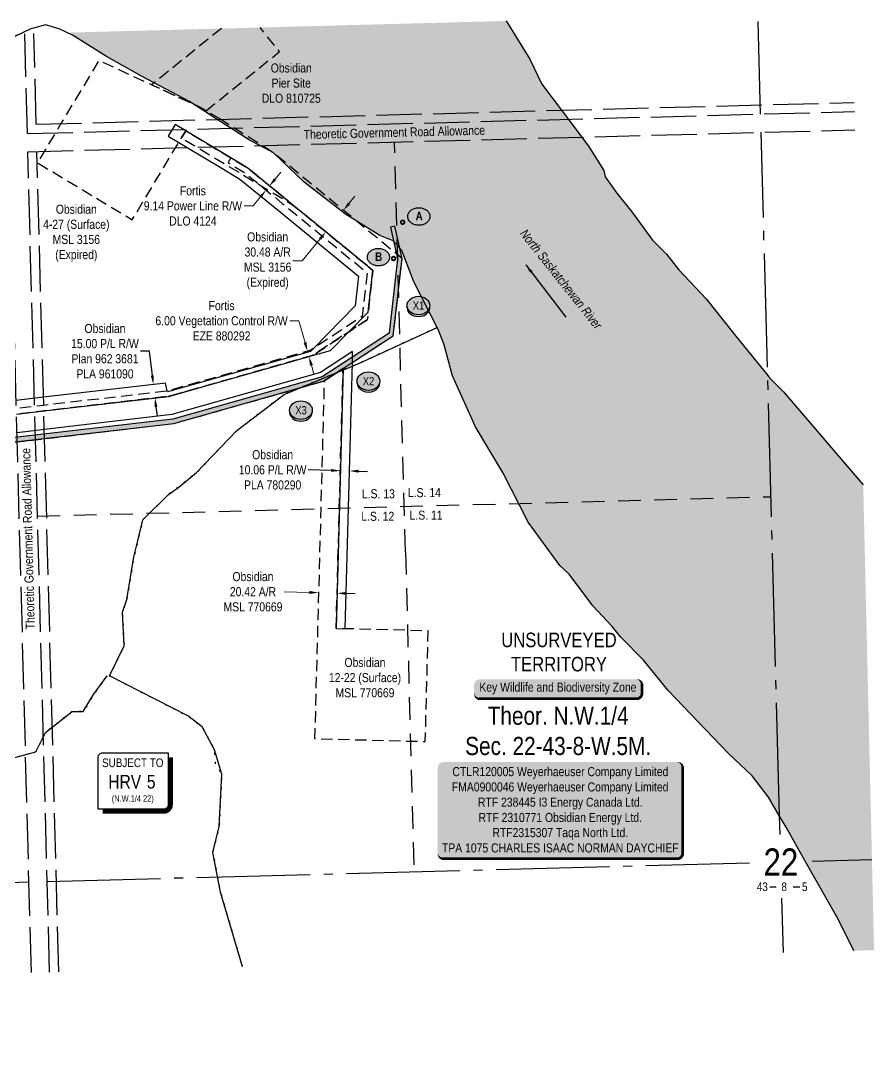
# Model space of a CAD drawing. Extents: x 624075 to 630566, y 5837004 to 5843820.
# Drawn here: x 629043 to 629983, y 5842666 to 5843820 of the extents above; entities that cross this region are included whole.
import ezdxf
from ezdxf.enums import TextEntityAlignment as Align

# ---------------------------------------------------------------- set-up
doc = ezdxf.new("R2010")
doc.units = 0
doc.header["$LTSCALE"] = 5
doc.header["$PDSIZE"] = 0.5
for name, pattern in [('foc-ACCESSROAD', [3.75, 2.5, -1.25]), ('foc-FLOWLINE', [3.75, 2.5, -1.25]), ('foc-LSD', [8, 5, -3]), ('foc-QUARTERLINE', [33, 25, -3, 2, -3]), ('foc-UNSURVEYED', [12.5, 10, -2.5]), ('foc-WHEELTRACKS', [2, 0.4, -1.6])]:
    doc.linetypes.add(name, pattern=pattern)
doc.layers.get('Defpoints').update_dxf_attribs({"color": 9})
for name, color, linetype in [('10', 1, 'Continuous'), ('9', 3, 'Continuous'), ('AS-SURFACE IMPACT', 7, 'Continuous'), ('AS-WILDLIFE-BLOCK', 131, 'Continuous'), ('C-RW', 13, 'Continuous'), ('C-SYMBOL', 7, 'Continuous'), ('C-WS', 13, 'foc-ACCESSROAD'), ('CG-NOTES', 7, 'Continuous'), ('CTW', 7, 'Continuous'), ('F-EZE', 190, 'foc-FLOWLINE'), ('L-QSEC', 8, 'foc-QUARTERLINE'), ('L-ROAD-T', 7, 'Continuous'), ('L-SECLBL', 7, 'Continuous'), ('L-SECTION-LSD', 7, 'foc-LSD'), ('L-UNS-T', 3, 'Continuous'), ('L-USEC', 7, 'foc-UNSURVEYED'), ('P-CROSSINGS', 250, 'Continuous'), ('P-TEMP-H', 41, 'Continuous'), ('P-TEMP_WORKSPACE', 46, 'Continuous'), ('T-WATER', 160, 'Continuous'), ('T-WATER-H', 133, 'Continuous'), ('T-WATER-P3', 160, 'foc-WHEELTRACKS'), ('T-WATER-T', 170, 'Continuous')]:
    doc.layers.add(name, color=color, linetype=linetype)
doc.layers.add('C-AR-T', color=13, linetype='Continuous', lineweight=9)
doc.layers.add('F-EZE-T', color=190, linetype='Continuous', lineweight=9)
doc.styles.add('100L', font='ARIALN.TTF', dxfattribs={"height": 11})
doc.styles.add('175L', font='ARIALN.TTF', dxfattribs={"height": 20})
doc.styles.add('80', font='ARIALN.TTF', dxfattribs={"height": 10})
doc.styles.add('80CG', font='ARIALN.TTF', dxfattribs={"height": 10})
doc.styles.add('80L', font='ARIALN.TTF', dxfattribs={"height": 10})
doc.styles.add('BOLD', font='ARIALNB.TTF')
doc.styles.add('Crossing', font='ARIALN.TTF', dxfattribs={"height": 10})
doc.styles.add('foc-LtypeFont', font='ARIALN.TTF', dxfattribs={"height": 7.35})
doc.styles.add('HRV', font='ARIALN.TTF', dxfattribs={"height": 3})
doc.styles.add('SIMPLEX', font='ARIALN.TTF')
doc.linetypes.add('foc-TOPO-flowdirection-NOLINE', pattern='A,0,[">",foc-LtypeFont,S=0.3,R=0,X=0,Y=-0.945],-20,[">",foc-LtypeFont,S=0.3,R=0,X=0,Y=-0.945],0', length=20)
doc.dimstyles.new('Compass 5 000', dxfattribs={"dimscale": 5, "dimtxt": 9, "dimasz": 2, "dimexe": 0.2, "dimexo": 0.0625, "dimgap": 0.5, "dimtad": 0, "dimtih": 1, "dimtoh": 1, "dimzin": 0, "dimdsep": 46, "dimtxsty": '80CG', "dimcen": 0.1, "dimse1": 1, "dimse2": 1, "dimclrd": 256, "dimclrt": 256, "dimaunit": 1, "dimadec": 4, "dimazin": 0, "dimtfac": 0.06, "dimtofl": 0, "dimtmove": 0, "dimatfit": 1, "dimfxl": 0.2, "dimtolj": 1, "dimtzin": 0, "dimlwd": -1, "dimarcsym": 0})

# ---------------------------------------------------------------- blocks, each defined once
blk = doc.blocks.new('*D151')
at = {"layer": 'C-RW', "transparency": 16777216}
for p, q in [((629385.3, 5843325.1), (629359.8, 5843325.8)), ((629415.3, 5843324.3), (629425.3, 5843324.1))]:
    blk.add_line(p, q, dxfattribs=at)
for points in [[(629385.3, 5843326.8), (629385.2, 5843323.5), (629395.3, 5843324.9)], [(629415.4, 5843326), (629415.3, 5843322.7), (629405.3, 5843324.6)]]:
    blk.add_solid(points, dxfattribs=at)
at = {"layer": 'Defpoints', "color": 0, "transparency": 16777216}
for p in [(629405.3, 5843324.6), (629395, 5843313.9), (629405, 5843313.6)]:
    blk.add_point(p, dxfattribs=at)
at = {"layer": 'C-RW', "transparency": 16777216, "insert": (629320.7, 5843325.8), "char_height": 10, "attachment_point": 5, "style": '80CG'}
blk.add_mtext('\\A1;Obsidian\\P10.06 P/L R/W\\PPLA 780290', dxfattribs=at)
blk = doc.blocks.new('*D153')
at = {"layer": 'C-RW', "transparency": 16777216}
for p, q in [((629184.9, 5843456.5), (629174.9, 5843456.5)), ((629188.1, 5843429.8), (629184.9, 5843456.5)), ((629192.1, 5843395.1), (629193.3, 5843385.2))]:
    blk.add_line(p, q, dxfattribs=at)
for points in [[(629189.7, 5843430), (629186.4, 5843429.6), (629189.2, 5843419.9)], [(629193.8, 5843395.3), (629190.5, 5843394.9), (629191, 5843405)]]:
    blk.add_solid(points, dxfattribs=at)
at = {"layer": 'Defpoints', "color": 0, "transparency": 16777216}
for p in [(629189.2, 5843419.9), (629169.3, 5843417.6), (629171.1, 5843402.7)]:
    blk.add_point(p, dxfattribs=at)
at = {"layer": 'C-RW', "transparency": 16777216, "insert": (629135.9, 5843456.5), "char_height": 10, "attachment_point": 5, "style": '80CG'}
blk.add_mtext('\\A1;Obsidian\\P15.00 P/L R/W\\PPlan 962 3681\\PPLA 961090', dxfattribs=at)
blk = doc.blocks.new('L-SECLBL')
at = {"layer": '9', "color": 7}
for p, q in [((-5.1, -27.8), (-12.3, -27.8)), ((20.7, -27.8), (13.5, -27.8))]:
    blk.add_line(p, q, dxfattribs=at)
at = {"layer": '10', "color": 2, "style": 'SIMPLEX'}
blk.add_attdef('SEC', text='', height=30, dxfattribs=at).set_placement((0, 0), align=Align.MIDDLE)
at = {"layer": '10', "color": 5, "style": '80L'}
blk.add_attdef('TWP', text='', height=9.5, dxfattribs=at).set_placement((-14.4, -27.4), align=Align.MIDDLE_RIGHT)
blk.add_attdef('RGE', text='', height=9.5, dxfattribs=at).set_placement((3.6, -27.4), align=Align.MIDDLE_CENTER)
blk.add_attdef('MER', text='', height=9.5, dxfattribs=at).set_placement((23.2, -27.4), align=Align.MIDDLE_LEFT)
blk = doc.blocks.new('*D163')
at = {"layer": 'C-AR-T', "transparency": 16777216}
for p, q in [((629361.3, 5843190.7), (629333.3, 5843191.5)), ((629401.7, 5843189.7), (629411.7, 5843189.4))]:
    blk.add_line(p, q, dxfattribs=at)
for points in [[(629361.3, 5843192.4), (629361.2, 5843189.1), (629371.3, 5843190.5)], [(629401.7, 5843191.3), (629401.6, 5843188), (629391.7, 5843189.9)]]:
    blk.add_solid(points, dxfattribs=at)
at = {"layer": 'Defpoints', "color": 0, "transparency": 16777216}
for p in [(629372.3, 5843230.2), (629392.7, 5843229.7), (629391.7, 5843189.9)]:
    blk.add_point(p, dxfattribs=at)
at = {"layer": 'C-AR-T', "transparency": 16777216, "insert": (629299, 5843191.5), "char_height": 10, "attachment_point": 5, "style": '80CG'}
blk.add_mtext('\\A1;Obsidian \\P20.42 A/R \\PMSL 770669', dxfattribs=at)
blk = doc.blocks.new('*D164')
at = {"layer": 'C-AR-T', "transparency": 16777216}
for p, q in [((629405, 5843619.5), (629411.4, 5843627.2)), ((629373, 5843580.2), (629353.1, 5843556)), ((629353.1, 5843556), (629343.1, 5843556))]:
    blk.add_line(p, q, dxfattribs=at)
for points in [[(629403.8, 5843620.6), (629406.3, 5843618.4), (629398.7, 5843611.8)], [(629371.7, 5843581.3), (629374.2, 5843579.2), (629379.3, 5843588)]]:
    blk.add_solid(points, dxfattribs=at)
at = {"layer": 'Defpoints', "color": 0, "transparency": 16777216}
for p in [(629387.9, 5843620.6), (629368.5, 5843596.8), (629379.3, 5843588)]:
    blk.add_point(p, dxfattribs=at)
at = {"layer": 'C-AR-T', "transparency": 16777216, "insert": (629315.2, 5843556), "char_height": 10, "attachment_point": 5, "style": '80CG'}
blk.add_mtext('\\A1;Obsidian \\P30.48 A/R \\PMSL 3156\\P(Expired)', dxfattribs=at)
blk = doc.blocks.new('*D183')
at = {"layer": 'Defpoints', "color": 0, "transparency": 16777216}
for p in [(629287, 5843655.7), (629290.5, 5843659.9), (629313.5, 5843634.1)]:
    blk.add_point(p, dxfattribs=at)
at = {"layer": 'F-EZE-T', "transparency": 16777216}
for p, q in [((629323.3, 5843646.1), (629329.6, 5843653.8)), ((629299.2, 5843616.6), (629289.2, 5843616.6)), ((629307.1, 5843626.3), (629299.2, 5843616.6))]:
    blk.add_line(p, q, dxfattribs=at)
for points in [[(629322, 5843647.1), (629324.6, 5843645), (629317, 5843638.3)], [(629305.9, 5843627.4), (629308.4, 5843625.3), (629313.5, 5843634.1)]]:
    blk.add_solid(points, dxfattribs=at)
at = {"layer": 'F-EZE-T', "transparency": 16777216, "insert": (629232.8, 5843616.6), "char_height": 10, "attachment_point": 5, "style": '80CG'}
blk.add_mtext('\\A1;Fortis\\P9.14 Power Line R/W\\PDLO 4124', dxfattribs=at)
blk = doc.blocks.new('*D197')
at = {"layer": 'Defpoints', "color": 0, "transparency": 16777216}
for p in [(629359.1, 5843456.5), (629319.3, 5843445.2), (629321, 5843439.4)]:
    blk.add_point(p, dxfattribs=at)
at = {"layer": 'F-EZE-T', "transparency": 16777216}
for p, q in [((629349.6, 5843490), (629339.6, 5843490)), ((629356.4, 5843466.1), (629349.6, 5843490)), ((629363.4, 5843441.1), (629366.2, 5843431.4))]:
    blk.add_line(p, q, dxfattribs=at)
for points in [[(629358, 5843466.5), (629354.8, 5843465.6), (629359.1, 5843456.5)], [(629365.1, 5843441.5), (629361.8, 5843440.6), (629360.7, 5843450.7)]]:
    blk.add_solid(points, dxfattribs=at)
at = {"layer": 'F-EZE-T', "transparency": 16777216, "insert": (629264.4, 5843490), "char_height": 10, "attachment_point": 5, "style": '80CG'}
blk.add_mtext('\\A1;Fortis\\P6.00 Vegetation Control R/W\\PEZE 880292', dxfattribs=at)
blk = doc.blocks.new('HRV')
blk.add_lwpolyline([(-35.1, 31.6), (37.2, 31.6), (37.2, -25.5, -0.414214), (32.2, -30.5), (-40.1, -30.5), (-40.1, 26.6, -0.414214)], format="xyb", close=True)
at = {"const_width": 5, "flags": 128}
blk.add_lwpolyline([(-35.1, -33), (32.2, -33, 0.414214), (39.7, -25.5), (39.7, 26.6)], format="xyb", dxfattribs=at)
at = {"style": '80L'}
blk.add_text('SUBJECT TO', height=9.5, dxfattribs=at).set_placement((-2, 13.1), align=Align.BOTTOM_CENTER)
blk.add_attdef('(N.W.1/4 00)', text='', height=7.12, dxfattribs=at).set_placement((-2, -24.4), align=Align.BOTTOM_CENTER)
at = {"layer": 'CTW', "color": 3, "style": 'HRV'}
blk.add_text('HRV', height=15, dxfattribs=at).set_placement((-10.9, -0.2), align=Align.MIDDLE_CENTER)
blk.add_attdef('0', text='', height=15, dxfattribs=at).set_placement((18.3, -0.2), align=Align.MIDDLE_CENTER)
blk = doc.blocks.new('*U199')
h = blk.add_hatch(color=255)
edge = h.paths.add_edge_path()
edge.add_line((-86.5, -11.5), (86.5, -11.5))
edge.add_arc((86.5, -5.5), 6, 270, 360)
edge.add_line((92.5, -5.5), (92.5, 4))
edge.add_arc((86.5, 4), 6, 0, 90)
edge.add_line((86.5, 10), (-86.5, 10))
edge.add_arc((-86.5, 4), 6, 90, 180)
edge.add_line((-92.5, 4), (-92.5, -5.5))
edge.add_arc((-86.5, -5.5), 6, 180, 270)
at = {"color": 131, "flags": 128}
blk.add_lwpolyline([(-86.5, -11.5, 3, 3, 0), (86.5, -11.5, 3, 3, 0.414214), (92.5, -5.5, 3, 3, 0), (92.5, 4, 3, 0, 0.414214), (86.5, 10, 0, 0, 0), (-86.5, 10, 0, 0, 0.414214), (-92.5, 4, 0, 0, 0), (-92.5, -5.5, 0, 3, 0.414214)], format="xyseb", close=True, dxfattribs=at)
at = {"color": 131, "style": '80'}
blk.add_attdef('ENTER_TEXT_001', (-36, -5), '', height=10, dxfattribs=at)
blk = doc.blocks.new('AA')
at = {"const_width": 4}
blk.add_lwpolyline([(-1, 0, 1), (1, 0, 1)], format="xyb", close=True, dxfattribs=at)
blk.add_circle((0, 0), 2)
blk = doc.blocks.new('Route_Letters')
h = blk.add_hatch(color=255)
h.dxf.hatch_style = 1
edge = h.paths.add_edge_path()
edge.add_ellipse((-0.1, 0.5), major_axis=(-12, 0), ratio=0.789318, start_angle=0, end_angle=360)
at = {"color": 5}
blk.add_open_spline([(-12.3, 0.5), (-12.3, -0.3), (-12.2, -1), (-11.7, -2.8), (-11.1, -3.9), (-9.6, -5.8), (-8.5, -6.7), (-6.2, -8), (-4.9, -8.5), (-2.1, -9.2), (-0.7, -9.3), (2.2, -9.1), (3.6, -8.8), (6.3, -7.9), (7.5, -7.2), (9.5, -5.6), (10.4, -4.6), (11.6, -2.5), (12, -1.4), (12.2, 0.9), (12, 2.1), (11.2, 4.3), (10.5, 5.4), (8.8, 7.2), (7.7, 8), (5.3, 9.2), (3.9, 9.7), (1.1, 10.2), (-0.4, 10.2), (-3.2, 9.9), (-4.6, 9.6), (-7.2, 8.5), (-8.3, 7.7), (-10.2, 6), (-11, 5), (-12, 2.9), (-12.3, 1.7), (-12.3, 0.5), (-12.3, 0.5), (-12.3, 0.5)], degree=3, knots=[0, 0, 0, 0, 0.219529, 0.219529, 0.575727, 0.575727, 0.931924, 0.931924, 1.288121, 1.288121, 1.644318, 1.644318, 2.000515, 2.000515, 2.356712, 2.356712, 2.712909, 2.712909, 3.069107, 3.069107, 3.425304, 3.425304, 3.781501, 3.781501, 4.137698, 4.137698, 4.493895, 4.493895, 4.850092, 4.850092, 5.20629, 5.20629, 5.562487, 5.562487, 5.918684, 5.918684, 6.274881, 6.274881, 6.283185, 6.283185, 6.283185, 6.283185], dxfattribs=at)
at = {"color": 14, "style": 'BOLD'}
blk.add_attdef('A', text='', height=9.5, dxfattribs=at).set_placement((0.2, 1), align=Align.MIDDLE)
blk = doc.blocks.new('*U211')
h = blk.add_hatch(color=255)
edge = h.paths.add_edge_path()
edge.add_line((-129, -54), (129, -54))
edge.add_arc((129, -48), 6, 270, 360)
edge.add_line((135, -48), (135, 46.5))
edge.add_arc((129, 46.5), 6, 0, 90)
edge.add_line((129, 52.5), (-129, 52.5))
edge.add_arc((-129, 46.5), 6, 90, 180)
edge.add_line((-135, 46.5), (-135, -48))
edge.add_arc((-129, -48), 6, 180, 270)
at = {"color": 44, "flags": 128}
blk.add_lwpolyline([(-129, -54, 3, 3, 0), (129, -54, 3, 3, 0.414214), (135, -48, 3, 3, 0), (135, 46.5, 3, 0, 0.414214), (129, 52.5, 0, 0, 0), (-129, 52.5, 0, 0, 0.414214), (-135, 46.5, 0, 0, 0), (-135, -48, 0, 3, 0.414214)], format="xyseb", close=True, dxfattribs=at)
at = {"color": 44, "style": '80'}
blk.add_attdef('ENTER_TEXT_001', (-36, -5), '', height=10, dxfattribs=at)
blk = doc.blocks.new('xing2')
h = blk.add_hatch(color=50)
h.dxf.hatch_style = 1
edge = h.paths.add_edge_path()
edge.add_ellipse((0, 0), major_axis=(-12.5, 0), ratio=0.816297, start_angle=0, end_angle=360)
h = blk.add_hatch(color=250)
h.dxf.hatch_style = 1
edge = h.paths.add_edge_path()
edge.add_ellipse((0, -2), major_axis=(-12.5, 0), ratio=0.816297, start_angle=0, end_angle=180)
edge.add_line((12.5, -2), (12.5, 0))
edge.add_ellipse((0, 0), major_axis=(-12.5, 0), ratio=0.816297, start_angle=0, end_angle=180, ccw=False)
edge.add_line((-12.5, 0), (-12.5, -2))
at = {"color": 250}
blk.add_ellipse((0, 0), major_axis=(-12.5, 0), ratio=0.816297, dxfattribs=at)
blk.add_ellipse((0, -2), major_axis=(-12.5, 0), ratio=0.816297, start_param=0, end_param=3.141593, dxfattribs=at)
at = {"color": 250, "style": 'Crossing'}
blk.add_attdef('CROSSING', text='', height=9, dxfattribs=at).set_placement((0.1, 0), align=Align.MIDDLE_CENTER)
at = {"color": 250, "style": 'Crossing', "flags": 1}
for tag, p in [('OWNER', (0.1, -12.5)), ('DESCRIPTION', (0.1, -25.8)), ('LOCATION', (0.1, -39.3)), ('DWG_REF', (0.1, -52.8))]:
    blk.add_attdef(tag, text='', height=9, dxfattribs=at).set_placement(p, align=Align.MIDDLE_CENTER)

msp = doc.modelspace()

# ---------------------------------------------------------------- hatches: boundary and pattern name
at = {"layer": 'P-TEMP-H'}
h = msp.add_hatch(color=256, dxfattribs=at)
h.dxf.hatch_style = 1
h.paths.add_polyline_path([(626146.972, 5837443.751), (626146.972, 5837438.753), (626166.965, 5837438.753), (626224.004, 5837431.653), (626243.169, 5837585.622), (626233.959, 5837949.053), (626231.8, 5838034.23), (626231.637, 5838044.604), (626217.476, 5838047.906), (626192.914, 5838053.632), (626168.224, 5838059.389), (626148.846, 5838064.598), (626126.735, 5838070.541), (626120.02, 5838073.358), (626066.392, 5838095.862), (626034.974, 5838117.397), (626016.465, 5838143.526), (626006.745, 5838177.961), (626001.353, 5838249.593), (625977.662, 5838378.714), (625947.35, 5838459.403), (625904.912, 5838538.206), (625897.192, 5838552.542), (625873.592, 5838582.481), (625863.508, 5838595.275), (625834.479, 5838617.974), (625827.535, 5838623.403), (625820.979, 5838625.255), (625789.861, 5838634.045), (625788.714, 5838634.369), (625756.415, 5838643.492), (625740.16, 5838648.083), (625710.207, 5838671.474), (625705.365, 5838696.723), (625702.97, 5838732.53), (625698.478, 5838799.717), (625692.894, 5838854.433), (625685.696, 5838889.503), (625669.945, 5838919.941), (625615.201, 5838963.715), (625535.375, 5839015.448), (625523.932, 5839030.241), (625499.608, 5839095.12), (625469.377, 5839178.902), (625441.079, 5839232.735), (625434.25, 5839245.727), (625426.315, 5839265.348), (625424.704, 5839269.331), (625413.136, 5839297.937), (625412.539, 5839299.411), (625224.707, 5839504.989), (625132.612, 5839605.789), (625122.618, 5839616.727), (625068.186, 5839676.304), (625054.684, 5839691.083), (625031.923, 5839715.997), (624532.487, 5840262.62), (624506.503, 5840291.058), (624434.39, 5840369.985), (624424.273, 5840381.058), (624365.831, 5840445.021), (624352.844, 5840459.231), (624392.625, 5840495.53), (624409.07, 5840512.876), (624501.284, 5840555.496), (624522.002, 5840577.34), (624812.151, 5840884.072), (624815.187, 5840926.185), (624808.861, 5841137.063), (624807.821, 5841174.517), (625068.366, 5841405.676), (625067.508, 5841404.923), (625187.406, 5841511.282), (625331.524, 5841639.139), (625678.972, 5841947.4), (625954.053, 5842191.456), (626028.823, 5842257.79), (626289.176, 5842488.777), (626597.923, 5842762.709), (626601.125, 5842765.55), (626871.997, 5843005.873), (627013.797, 5843131.681), (627394.954, 5843469.852), (627476.425, 5843542.136), (627579.461, 5843629.016), (627595.899, 5843609.521), (627807.119, 5843368.502), (627912.819, 5843406.904), (627967.027, 5843414.89), (628230.311, 5843232.542), (628315.153, 5843173.781), (628393.275, 5843122.374), (628460.671, 5843078.024), (628653.288, 5843395.538), (628765.077, 5843342.231), (628887.206, 5843339.246), (629211.708, 5843376.773), (629377.481, 5843423.741), (629453.63, 5843473.599), (629463.418, 5843558.632), (629455.324, 5843594.326), (629450.449, 5843593.221), (629458.355, 5843558.357), (629448.933, 5843476.497), (629375.383, 5843428.342), (629210.734, 5843381.692), (628886.979, 5843344.252), (628766.266, 5843347.201), (628651.36, 5843401.995), (628459.087, 5843085.049), (628396.049, 5843126.532), (628317.95, 5843177.924), (628233.157, 5843236.651), (627968.251, 5843420.123), (627911.589, 5843411.774), (627808.625, 5843374.367), (627599.69, 5843612.78), (627580.109, 5843636.002), (627473.155, 5843545.916), (627391.636, 5843473.591), (627010.48, 5843135.42), (626868.68, 5843009.612), (626598.043, 5842769.497), (626285.859, 5842492.516), (626025.506, 5842261.529), (625950.736, 5842195.195), (625675.655, 5841951.138), (625328.207, 5841642.878), (625196.525, 5841526.047), (625103.713, 5841443.718), (625099.206, 5841439.719), (625091.65, 5841433.016), (625087.931, 5841429.729), (625080.041, 5841422.752), (625076.282, 5841419.429), (625065.049, 5841409.415), (624802.76, 5841176.709), (624803.865, 5841136.919), (624810.183, 5840926.29), (624807.294, 5840886.21), (624518.371, 5840580.774), (624498.317, 5840559.631), (624406.101, 5840517.01), (624389.256, 5840499.222), (624345.782, 5840459.554), (624362.141, 5840441.649), (624420.583, 5840377.686), (624430.7, 5840366.614), (624502.813, 5840287.687), (624528.797, 5840259.248), (625028.233, 5839712.625), (625050.994, 5839687.711), (625064.496, 5839672.932), (625118.928, 5839613.356), (625128.922, 5839602.417), (625221.017, 5839501.617), (625408.243, 5839296.704), (625408.502, 5839296.063), (625420.071, 5839267.457), (625421.682, 5839263.474), (625429.71, 5839243.622), (625436.655, 5839230.41), (625464.793, 5839176.881), (625494.917, 5839093.394), (625519.517, 5839027.78), (625531.942, 5839011.716), (625612.274, 5838959.655), (625665.994, 5838916.701), (625680.939, 5838887.821), (625687.947, 5838853.675), (625693.496, 5838799.297), (625697.983, 5838732.196), (625700.398, 5838696.083), (625705.652, 5838668.69), (625737.857, 5838643.539), (625755.056, 5838638.682), (625787.355, 5838629.559), (625788.502, 5838629.235), (625819.621, 5838620.445), (625825.231, 5838618.86), (625831.401, 5838614.037), (625859.955, 5838591.709), (625869.667, 5838579.387), (625892.997, 5838549.789), (625900.511, 5838535.836), (625942.789, 5838457.33), (625972.827, 5838377.374), (625996.389, 5838248.953), (626001.799, 5838177.086), (626011.889, 5838141.339), (626031.411, 5838113.78), (626063.988, 5838091.451), (626118.086, 5838068.75), (626125.112, 5838065.802), (626147.549, 5838059.771), (626167.007, 5838054.541), (626191.779, 5838048.765), (626216.342, 5838043.038), (626226.701, 5838040.623), (626226.803, 5838034.128), (626228.962, 5837948.926), (626238.163, 5837585.869), (626219.661, 5837437.23), (626167.274, 5837443.751)])
at = {"layer": 'T-WATER-H'}
h = msp.add_hatch(color=256, dxfattribs=at)
h.dxf.hatch_style = 1
h.paths.add_polyline_path([(629042.674, 5843806.17), (628940.459, 5843803.454), (628957.226, 5843796.41), (628994.965, 5843790.67), (629012.772, 5843792.088), (629027.502, 5843799.023)])
h.paths.add_polyline_path([(629578.214, 5843820.399), (629094.077, 5843807.536), (629100.001, 5843804.693), (629137.653, 5843781.336), (629176.078, 5843759.475), (629229.221, 5843731.583), (629259.695, 5843711.933), (629295.099, 5843689.106), (629306.579, 5843683.014), (629321.526, 5843675.074), (629355.453, 5843642.671), (629400.909, 5843607.528), (629438.983, 5843583.984), (629453.509, 5843578.139), (629463.011, 5843567.604), (629476.351, 5843532.853), (629503.206, 5843480.371), (629509.43, 5843464.558), (629518.812, 5843429.557), (629544.244, 5843373.062), (629574.886, 5843322.097), (629602.29, 5843268.187), (629637.061, 5843220.529), (629647.339, 5843210.778), (629673.744, 5843176.176), (629694.822, 5843153.046), (629704.503, 5843141.406), (629729.307, 5843116.082), (629756.434, 5843082.728), (629822.633, 5843013.643), (629849.141, 5842988.732), (629867.098, 5842965.348), (629879.463, 5842944.261), (629886.494, 5842932.271), (629907.743, 5842894.606), (629943.856, 5842830.597), (629961.279, 5842796.029), (629983.48, 5842796.619), (629971.547, 5843309.349), (629883.573, 5843411.651), (629868.231, 5843427.329), (629866.249, 5843429.766), (629831.049, 5843473.037), (629798.478, 5843514.149), (629768.445, 5843546.061), (629754.924, 5843563.4), (629739.407, 5843578.893), (629716.38, 5843610.179), (629700.03, 5843630.514), (629687.306, 5843648.589), (629685.719, 5843655.622), (629669.602, 5843681.427), (629661.323, 5843692.443), (629639.098, 5843722.016), (629617.459, 5843750.807), (629604.197, 5843778.371)])

# ---------------------------------------------------------------- linework, layer by layer
at = {"layer": 'C-RW', "flags": 128}
for points in [[(629364.683, 5843451.803), (629384.551, 5843457.432), (629404.712, 5843478.012), (629425.944, 5843499.684), (629431.225, 5843545.568), (629408.069, 5843564.493), (629363.814, 5843600.662), (629342.629, 5843617.976), (629293.281, 5843658.307), (629274.636, 5843669.513), (629254.442, 5843681.646), (629224.906, 5843699.404), (629213.391, 5843706.325), (629205.67, 5843693.478), (629217.185, 5843686.557), (629226.579, 5843680.907), (629264.51, 5843658.11), (629284.632, 5843646.017), (629326.997, 5843611.393), (629415.399, 5843539.145), (629411.641, 5843506.502), (629365.79, 5843459.701), (629362.548, 5843456.392), (629204.746, 5843411.682), (629204.548, 5843412.675), (629202.641, 5843421.501), (629068.129, 5843405.82), (629038.059, 5843402.314)], [(629408.521, 5843444.064), (629408.846, 5843456.303), (629373.257, 5843433.002), (629209.742, 5843386.674), (629069.073, 5843370.274), (629039.003, 5843366.768)], [(629038.458, 5843387.271), (629068.529, 5843390.777), (629205.749, 5843406.774), (629364.683, 5843451.803)], [(629039.271, 5843356.671), (629069.341, 5843360.177), (629211.708, 5843376.773), (629377.481, 5843423.741), (629398.277, 5843437.357), (629390.646, 5843151.074), (629400.704, 5843150.808), (629408.521, 5843444.064)]]:
    msp.add_lwpolyline(points, dxfattribs=at)
at = {"layer": 'C-WS', "flags": 128}
for points in [[(629247.413, 5843721.446), (629328.314, 5843786.627), (629306.912, 5843813.191)], [(629264.218, 5843812.056), (629187.245, 5843750.038), (629240.611, 5843725.535), (629247.413, 5843721.446)], [(629263.059, 5843712.039), (629247.413, 5843721.446), (629240.611, 5843725.535), (629187.245, 5843750.038), (629129.104, 5843776.735), (629087.42, 5843707.382), (629068.996, 5843676.729), (629061.473, 5843664.212), (629165.995, 5843601.389), (629213.584, 5843680.562), (629217.185, 5843686.557), (629220.194, 5843691.565), (629224.906, 5843699.404), (629254.442, 5843681.646), (629274.636, 5843669.513), (629293.281, 5843658.307), (629342.629, 5843617.976), (629363.814, 5843600.662), (629408.069, 5843564.493), (629431.225, 5843545.568), (629425.944, 5843499.684), (629424.976, 5843491.28), (629404.712, 5843478.012), (629364.683, 5843451.803), (629205.749, 5843406.774), (629068.529, 5843390.777), (629038.458, 5843387.271), (628887.951, 5843369.725), (628772.327, 5843372.549), (628657.817, 5843427.115), (628650.973, 5843430.418), (628641.522, 5843434.925), (628636.58, 5843426.779), (628632.888, 5843420.692), (628509.38, 5843217.095), (628465.749, 5843145.171), (628465.06, 5843144.034), (628460.824, 5843137.051), (628452.927, 5843124.033), (628472.48, 5843124.575), (628477.224, 5843124.707), (628484.675, 5843124.915), (628489.193, 5843125.04), (628502.705, 5843147.314), (628542.246, 5843123.327), (628573.871, 5843175.46), (628534.331, 5843199.446), (628653.288, 5843395.538), (628765.077, 5843342.231), (628887.206, 5843339.246), (628891.481, 5843339.442), (629039.271, 5843356.671), (629069.341, 5843360.177), (629211.708, 5843376.773), (629377.481, 5843423.741), (629398.277, 5843437.357), (629408.521, 5843444.064), (629453.63, 5843473.599), (629463.418, 5843558.632), (629321.526, 5843675.074), (629263.059, 5843712.039)], [(629293.281, 5843658.307), (629274.636, 5843669.513), (629254.443, 5843681.646), (629224.906, 5843699.404), (629220.195, 5843691.565), (629237.441, 5843681.194), (629306.781, 5843639.522), (629342.629, 5843617.976), (629293.281, 5843658.307)], [(629390.646, 5843151.074), (629398.277, 5843437.357), (629377.481, 5843423.741), (629370.227, 5843151.616), (629366.993, 5843029.708), (629488.9, 5843026.474), (629492.134, 5843148.383), (629400.704, 5843150.808), (629390.646, 5843151.074)]]:
    msp.add_lwpolyline(points, dxfattribs=at)
at = {"layer": 'F-EZE', "flags": 128}
msp.add_lwpolyline([(629038.458, 5843387.271), (629068.529, 5843390.777), (629205.749, 5843406.774), (629364.683, 5843451.803), (629404.712, 5843478.012), (629424.976, 5843491.28), (629425.944, 5843499.684), (629431.225, 5843545.568), (629408.069, 5843564.493), (629363.814, 5843600.662), (629342.629, 5843617.976), (629293.281, 5843658.307), (629274.636, 5843669.513), (629271.545, 5843664.369), (629289.818, 5843653.386), (629306.781, 5843639.522), (629331.348, 5843619.443), (629424.888, 5843542.996), (629419.336, 5843494.76), (629365.79, 5843459.701), (629362.163, 5843457.326), (629204.548, 5843412.675), (629068.369, 5843396.8), (629038.298, 5843393.294), (628887.704, 5843375.737), (628773.754, 5843378.518), (628755.283, 5843387.325), (628660.084, 5843432.723), (628634.675, 5843444.84), (628496.296, 5843216.731), (628503.436, 5843216.93), (628629.678, 5843425.032), (628636.99, 5843437.087), (628641.522, 5843434.925), (628650.973, 5843430.418), (628657.817, 5843427.115), (628772.327, 5843372.549), (628887.951, 5843369.725), (629038.458, 5843387.271)], dxfattribs=at)
at = {"layer": 'L-QSEC'}
for p, q in [((629858.411, 5843717.787), (629855.637, 5843819.718)), ((629072.224, 5842872.408), (629846.084, 5842892.967)), ((629915.318, 5842894.806), (629981.154, 5842896.555)), ((628274.864, 5842851.215), (629052.118, 5842871.866))]:
    msp.add_line(p, q, dxfattribs=at)
for points in [[(629880.018, 5842923.871), (629879.463, 5842944.261), (629858.958, 5843697.695)], [(629883.553, 5842793.964), (629881.921, 5842853.922)]]:
    msp.add_lwpolyline(points, dxfattribs=at)
at = {"layer": 'L-SECTION-LSD'}
for p, q in [((629467.058, 5843235.348), (629455.056, 5843686.962)), ((629061.535, 5843274.741), (629869.884, 5843296.225)), ((629467.058, 5843235.348), (629476.415, 5842883.146))]:
    msp.add_line(p, q, dxfattribs=at)
at = {"layer": 'L-USEC'}
for p, q in [((629050.335, 5843696.326), (629047.414, 5843806.296)), ((629060.122, 5843706.631), (629057.466, 5843806.563)), ((629050.335, 5843696.326), (629962.012, 5843720.538)), ((629060.122, 5843706.631), (629961.744, 5843730.591)), ((629050.869, 5843676.22), (629962.446, 5843700.446)), ((629054.787, 5842771.941), (629030.764, 5843675.686)), ((629074.879, 5842772.475), (629050.869, 5843676.22)), ((629084.931, 5842772.742), (629060.922, 5843676.487))]:
    msp.add_line(p, q, dxfattribs=at)
at = {"layer": 'P-TEMP_WORKSPACE', "flags": 128}
msp.add_lwpolyline([(628887.206, 5843339.246), (629211.708, 5843376.773), (629377.481, 5843423.741), (629453.63, 5843473.599), (629463.418, 5843558.632), (629455.324, 5843594.326), (629450.449, 5843593.221), (629458.355, 5843558.357), (629448.933, 5843476.497), (629375.383, 5843428.342), (629210.734, 5843381.692), (628886.979, 5843344.252)], dxfattribs=at)
at = {"layer": 'T-WATER', "linetype": 'Continuous'}
for points in [[(629961.279, 5842796.029), (629943.856, 5842830.597), (629907.743, 5842894.606), (629886.494, 5842932.271), (629879.463, 5842944.261), (629867.098, 5842965.348), (629849.141, 5842988.732), (629822.633, 5843013.643), (629756.434, 5843082.728), (629729.307, 5843116.082), (629704.503, 5843141.406), (629694.822, 5843153.046), (629673.744, 5843176.176), (629647.339, 5843210.778), (629637.061, 5843220.529), (629602.29, 5843268.187), (629574.886, 5843322.097), (629544.244, 5843373.062), (629518.812, 5843429.557), (629509.43, 5843464.558), (629503.206, 5843480.371), (629476.351, 5843532.853), (629463.011, 5843567.604), (629453.509, 5843578.139), (629438.983, 5843583.984), (629400.909, 5843607.528), (629355.453, 5843642.671), (629321.526, 5843675.074), (629306.579, 5843683.014), (629295.099, 5843689.106), (629259.695, 5843711.933), (629229.221, 5843731.583), (629176.078, 5843759.475), (629137.653, 5843781.336), (629100.001, 5843804.693), (629086.194, 5843811.318), (629070.715, 5843816.023), (629057.31, 5843812.457), (629054.348, 5843811.669), (629027.502, 5843799.023)], [(629578.214, 5843820.399), (629604.197, 5843778.371), (629617.459, 5843750.807), (629639.098, 5843722.016), (629661.323, 5843692.443), (629669.602, 5843681.427), (629685.719, 5843655.622), (629687.306, 5843648.589), (629700.03, 5843630.514), (629716.38, 5843610.179), (629739.407, 5843578.893), (629754.924, 5843563.4), (629768.445, 5843546.061), (629798.478, 5843514.149), (629831.049, 5843473.037), (629866.249, 5843429.766), (629868.231, 5843427.329), (629883.573, 5843411.651), (629971.547, 5843309.349)]]:
    msp.add_lwpolyline(points, dxfattribs=at)
at = {"layer": 'T-WATER-P3', "flags": 128}
for points in [[(629502.047, 5843482.638), (629416.446, 5843443.472), (629333.318, 5843408.977), (629281.28, 5843369.063), (629236.902, 5843322.878), (629217.279, 5843306.918), (629205.87, 5843298.71), (629177.669, 5843270.783), (629171.829, 5843245.986), (629167.881, 5843230.134), (629160.068, 5843183.007), (629155.148, 5843168.84), (629157.057, 5843131.831), (629140.859, 5843099), (629227.183, 5843054.672), (629242.945, 5843042.672), (629256.455, 5843017.172), (629257.426, 5843001.733), (629264.65, 5842990.413), (629261.796, 5842932.876), (629254.657, 5842904.345), (629263.224, 5842860.597), (629287.374, 5842778.122)], [(629138.25, 5843098.93), (629123.256, 5843078.181), (629112.001, 5843059.599), (629099.767, 5843059.599), (629070.346, 5843036.542), (629059.579, 5843015.027), (629032.663, 5843007.693), (629014.559, 5843008.671), (628974.348, 5843022.332), (628941.559, 5843021.353), (628931.283, 5843025.265), (628914.55, 5843022.791), (628821.984, 5842969.939), (628805.968, 5842828.732), (628811.448, 5842820.129), (628807.504, 5842799.68), (628804.017, 5842765.278)]]:
    msp.add_lwpolyline(points, dxfattribs=at)
at = {"layer": 'T-WATER-P3', "linetype": 'foc-TOPO-flowdirection-NOLINE', "flags": 128}
for points in [[(629287.374, 5842778.122), (629263.224, 5842860.597), (629254.657, 5842904.345), (629261.796, 5842932.876), (629264.65, 5842990.413), (629256.455, 5843017.172), (629242.945, 5843042.672), (629227.183, 5843054.672), (629140.859, 5843099), (629157.057, 5843131.831), (629155.148, 5843168.84), (629160.068, 5843183.007), (629167.881, 5843230.134), (629171.829, 5843245.986), (629177.669, 5843270.783), (629205.87, 5843298.71), (629217.279, 5843306.918), (629236.902, 5843322.878), (629281.28, 5843369.063), (629333.318, 5843408.977), (629416.446, 5843443.472), (629502.047, 5843482.638)], [(628804.017, 5842765.278), (628807.504, 5842799.68), (628811.448, 5842820.129), (628805.968, 5842828.732), (628821.984, 5842969.939), (628914.55, 5843022.791), (628931.283, 5843025.265), (628941.559, 5843021.353), (628974.348, 5843022.332), (629014.559, 5843008.671), (629032.663, 5843007.693), (629059.579, 5843015.027), (629070.346, 5843036.542), (629099.767, 5843059.599), (629112.001, 5843059.599), (629123.256, 5843078.181), (629138.25, 5843098.93)]]:
    msp.add_lwpolyline(points, dxfattribs=at)

# ---------------------------------------------------------------- block references
at = {"layer": 'AS-SURFACE IMPACT'}
ref = msp.add_blockref('*U211', (629637.636, 5842951.331), dxfattribs=dict(at, xscale=0.999643, yscale=0.999643, zscale=0.999643))
ref.add_attrib('ENTER_TEXT_001', 'CTLR120005 Weyerhaeuser Company Limited', (629518.756, 5842988.356), dxfattribs={"layer": '0', "color": 44, "height": 9.99643, "style": '80'})
ref.add_attrib('ENTER_TEXT_002', 'FMA0900046 Weyerhaeuser Company Limited', (629518.224, 5842971.518), dxfattribs={"layer": '0', "color": 44, "height": 9.99643, "style": '80'})
ref.add_attrib('ENTER_TEXT_003', 'RTF 238445 I3 Energy Canada Ltd.', (629546.966, 5842954.68), dxfattribs={"layer": '0', "color": 44, "height": 9.99643, "style": '80'})
ref.add_attrib('ENTER_TEXT_004', 'RTF 2310771 Obsidian Energy Ltd.', (629547.603, 5842937.842), dxfattribs={"layer": '0', "color": 44, "height": 9.99643, "style": '80'})
ref.add_attrib('ENTER_TEXT_005', 'RTF2315307 Taqa North Ltd.', (629562.888, 5842921.14), dxfattribs={"layer": '0', "color": 44, "height": 9.99643, "style": '80'})
ref.add_attrib('ENTER_TEXT_006', 'TPA 1075 CHARLES ISAAC NORMAN DAYCHIEF', (629507.311, 5842904.302), dxfattribs={"layer": '0', "color": 44, "height": 9.99643, "style": '80'})
at = {"layer": 'AS-WILDLIFE-BLOCK'}
ref = msp.add_blockref('*U199', (629635.229, 5843085.058), dxfattribs=dict(at, xscale=0.999643, yscale=0.999643, zscale=0.999643))
ref.add_attrib('ENTER_TEXT_001', 'Key Wildlife and Biodiversity Zone', (629548.487, 5843081.444), dxfattribs={"layer": '0', "color": 131, "height": 9.99643, "style": '80'})
at = {"layer": 'CG-NOTES', "xscale": 0.999643, "yscale": 0.999643, "zscale": 0.999643}
for p, values in [((629481.904, 5843604.47), {'A': 'A'}), ((629437.377, 5843559.711), {'A': 'B'})]:
    msp.add_blockref('Route_Letters', p, dxfattribs=at).add_auto_attribs(values)
for p in [(629463.933, 5843598.626), (629454.038, 5843558.681)]:
    msp.add_blockref('AA', p, dxfattribs=at)
at = {"layer": 'CG-NOTES', "color": 3, "xscale": 0.999643, "yscale": 0.999643, "zscale": 0.999643}
msp.add_blockref('HRV', (629168.537, 5842982.386), dxfattribs=at).add_auto_attribs({'(N.W.1/4 00)': '(N.W.1/4 22)', '0': '5'})
at = {"layer": 'L-SECLBL', "xscale": 0.999643, "yscale": 0.999643, "zscale": 0.999643}
msp.add_blockref('L-SECLBL', (629880.834, 5842893.891), dxfattribs=at).add_auto_attribs({'SEC': '22', 'TWP': '43', 'RGE': '8', 'MER': '5'})
at = {"layer": 'P-CROSSINGS', "color": 2, "xscale": 0.999643, "yscale": 0.999643, "zscale": 0.999643}
for p, values in [((629481.358, 5843506.833), {'CROSSING': 'X1'}), ((629426.244, 5843423.573), {'CROSSING': 'X2'}), ((629351.831, 5843391.555), {'CROSSING': 'X3'})]:
    msp.add_blockref('xing2', p, dxfattribs=at).add_auto_attribs(values)

# ---------------------------------------------------------------- texts
at = {"layer": 'C-AR-T', "char_height": 9.99643, "attachment_point": 5, "style": '80CG'}
for s, insert in [('\\A1;Obsidian \\PPier Site\\PDLO 810725', (629341.204, 5843751.88)), ('\\A1;Obsidian \\P4-27 (Surface) \\PMSL 3156\\P(Expired)', (629104.301, 5843586.508)), ('\\A1;Obsidian \\P12-22 (Surface) \\PMSL 770669', (629422.456, 5843096.843))]:
    msp.add_mtext(s, dxfattribs=dict(at, insert=insert))
at = {"layer": 'C-SYMBOL', "color": 3, "insert": (629635.332, 5843064.934), "char_height": 19.99286, "width": 203.16973, "attachment_point": 2, "style": '175L'}
msp.add_mtext('Theor. N.W.1/4 \\PSec. 22-43-8-W.5M.', dxfattribs=at)
at = {"layer": 'L-ROAD-T', "style": '80L'}
for rotation, p in [(1.392233, (629454.815, 5843697.657)), (91.461839, (629051.038, 5843249.965))]:
    msp.add_text('Theoretic Government Road Allowance', height=9.99643, rotation=rotation, dxfattribs=at).set_placement(p, align=Align.MIDDLE_CENTER)
at = {"layer": 'L-SECTION-LSD', "style": '100L'}
for s, p in [('L.S. 13', (629419.091, 5843294.501)), ('L.S. 14', (629469.793, 5843295.731)), ('L.S. 12', (629418.42, 5843269.663)), ('L.S. 11', (629471.672, 5843270.893))]:
    msp.add_text(s, height=9.9964, dxfattribs=at).set_placement(p)
at = {"layer": 'L-UNS-T', "color": 3, "insert": (629636.253, 5843124.983), "char_height": 15.99429, "attachment_point": 5, "style": '80L'}
msp.add_mtext_dynamic_manual_height_columns('UNSURVEYED TERRITORY', width=126.41375, gutter_width=47.5, heights=[0], dxfattribs=at)
at = {"layer": 'T-WATER-T', "insert": (629587.906, 5843607.966, 0), "char_height": 10.00008, "attachment_point": 1, "rotation": 308.38814, "style": '80L'}
msp.add_mtext_dynamic_manual_height_columns('\\pi20.247;{\\fArial Narrow|b0|i1|c0|p34;North Saskatchewan River}', width=176.55166, gutter_width=47.5, heights=[0], dxfattribs=at)

# ---------------------------------------------------------------- dimensions: what is measured, and where the dimension line sits
at = {"layer": 'C-AR-T'}
for base, p1, p2, angle, text, picture, middle in [((629379.283, 5843587.977), (629387.904, 5843620.602), (629368.466, 5843596.817), 230.741945, 'Obsidian \\P30.48 A/R \\PMSL 3156\\P(Expired)', '*D164', (629315.201, 5843555.957)), ((629391.682, 5843189.922), (629372.322, 5843230.201), (629392.741, 5843229.657), 358.47312, 'Obsidian \\P20.42 A/R \\PMSL 770669', '*D163', (629298.973, 5843191.479))]:
    dim = msp.add_linear_dim(base=base, p1=p1, p2=p2, angle=angle, text=text, dimstyle='Compass 5 000', dxfattribs=at)
    dim.commit()
    dim.dimension.update_dxf_attribs({"geometry": picture, "text_midpoint": middle, "dimtype": 161})
at = {"layer": 'C-RW'}
for base, p1, p2, angle, text, picture, middle in [((629189.215, 5843419.91), (629171.079, 5843402.706), (629169.344, 5843417.594), 96.649318, 'Obsidian\\P15.00 P/L R/W\\PPlan 962 3681\\PPLA 961090', '*D153', (629135.86, 5843456.529)), ((629405.337, 5843324.601), (629394.986, 5843313.874), (629405.044, 5843313.606), 358.473251, 'Obsidian\\P10.06 P/L R/W\\PPLA 780290', '*D151', (629320.749, 5843325.813))]:
    dim = msp.add_linear_dim(base=base, p1=p1, p2=p2, angle=angle, text=text, dimstyle='Compass 5 000', dxfattribs=at)
    dim.commit()
    dim.dimension.update_dxf_attribs({"geometry": picture, "text_midpoint": middle, "dimtype": 161})
at = {"layer": 'F-EZE-T'}
for base, p1, p2, angle, text, picture, middle in [((629313.473, 5843634.052), (629290.526, 5843659.923), (629287.04, 5843655.658), 230.739147, 'Fortis\\P9.14 Power Line R/W\\PDLO 4124', '*D183', (629232.833, 5843616.557)), ((629359.085, 5843456.454), (629320.962, 5843439.416), (629319.326, 5843445.191), 105.817022, 'Fortis\\P6.00 Vegetation Control R/W\\PEZE 880292', '*D197', (629264.439, 5843489.95))]:
    dim = msp.add_linear_dim(base=base, p1=p1, p2=p2, angle=angle, text=text, dimstyle='Compass 5 000', dxfattribs=at)
    dim.commit()
    dim.dimension.update_dxf_attribs({"geometry": picture, "text_midpoint": middle, "dimtype": 161})

# ---------------------------------------------------------------- leaders
at = {"layer": 'T-WATER-T'}
msp.add_leader([(629599.591, 5843551.865), (629643.653, 5843494.209)], dimstyle='Compass 5 000', dxfattribs=at)

doc.saveas('drawing.dxf')
